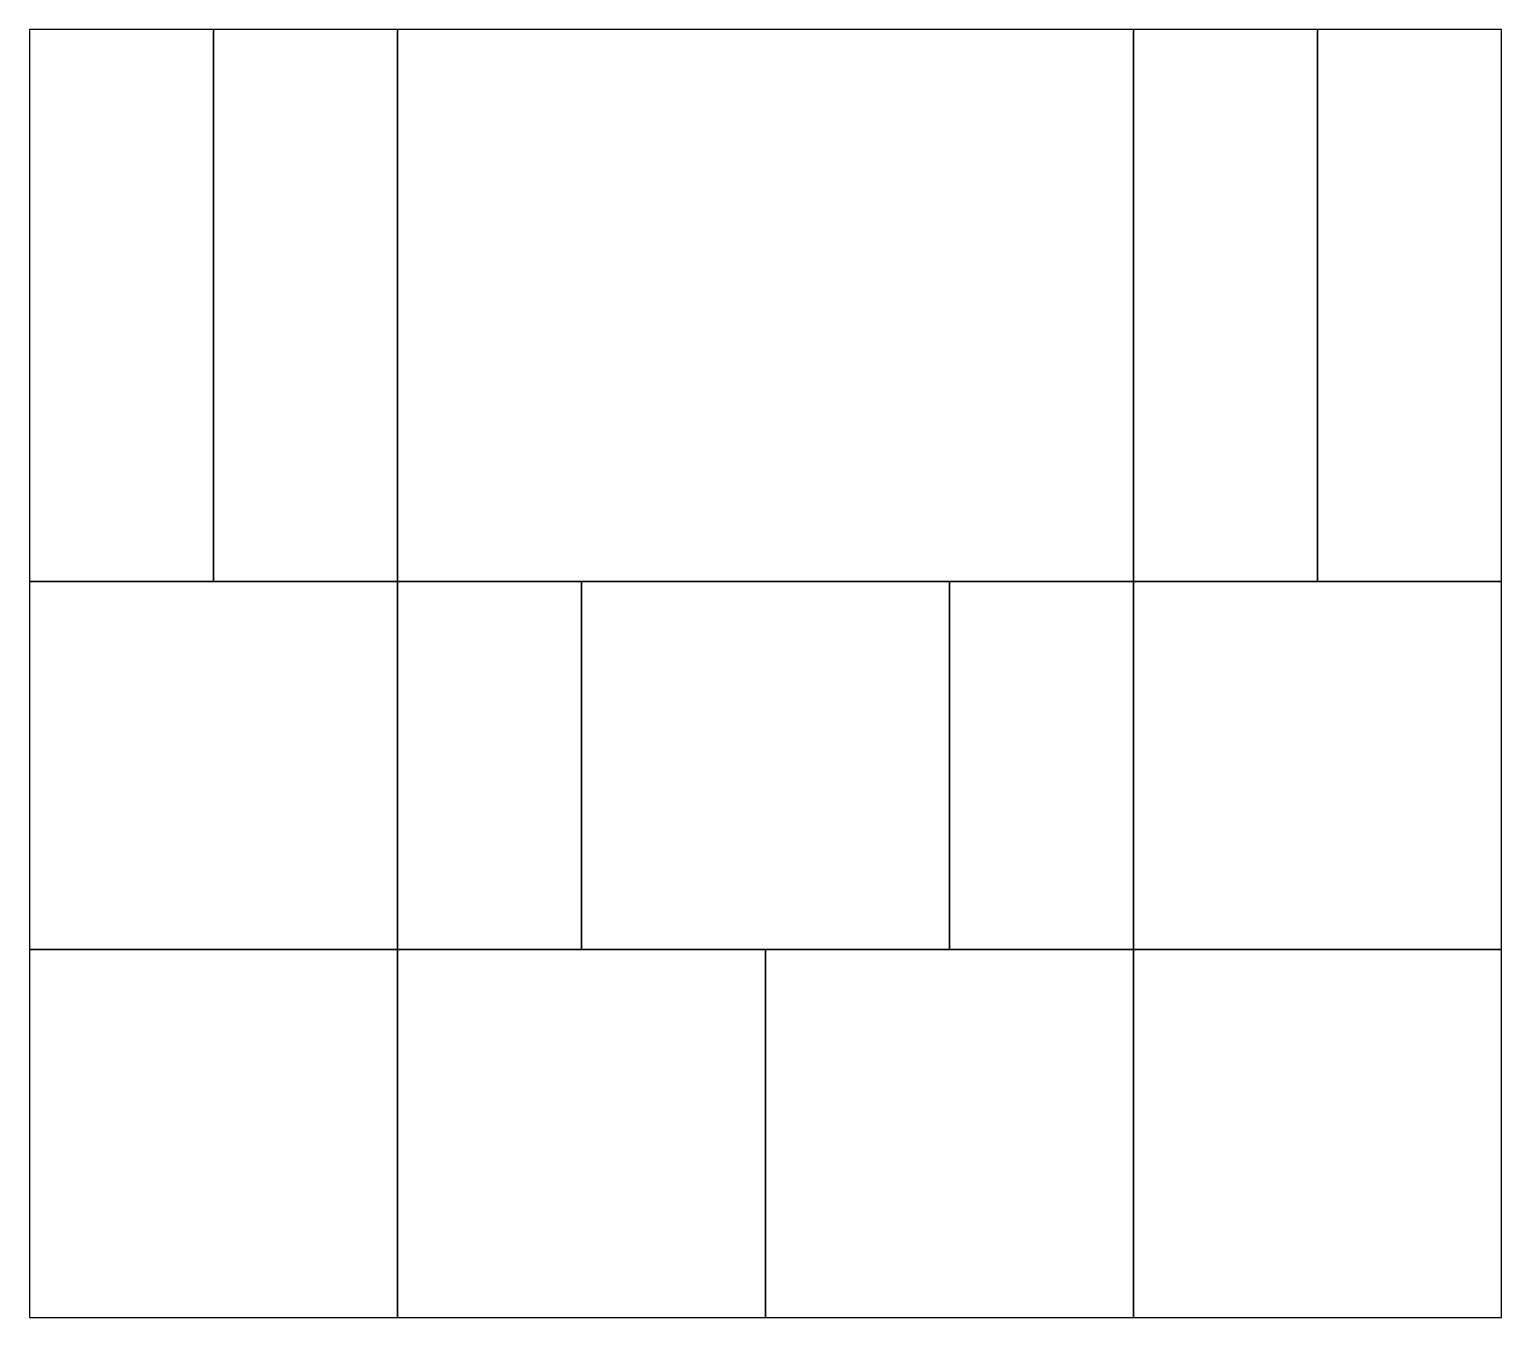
# Model space of a CAD drawing. Header units: inches. Extents: x 0 to 16000, y 0 to 14000.
import ezdxf

# ---------------------------------------------------------------- set-up
doc = ezdxf.new("R2010")
doc.units = ezdxf.units.IN
for name, color, linetype in [('A-AREA', 8, 'Continuous'), ('A-DOOR', 30, 'Continuous'), ('A-GLAZ', 140, 'Continuous'), ('A-WALL', 7, 'Continuous')]:
    doc.layers.add(name, color=color, linetype=linetype)

msp = doc.modelspace()

# ---------------------------------------------------------------- linework, layer by layer
at = {"layer": 'A-AREA'}
for points in [[(0, 8000), (2000, 8000), (2000, 14000), (0, 14000), (0, 8000)], [(2000, 8000), (4000, 8000), (4000, 14000), (2000, 14000), (2000, 8000)], [(4000, 8000), (12000, 8000), (12000, 14000), (4000, 14000), (4000, 8000)], [(12000, 8000), (14000, 8000), (14000, 14000), (12000, 14000), (12000, 8000)], [(14000, 8000), (16000, 8000), (16000, 14000), (14000, 14000), (14000, 8000)], [(0, 4000), (4000, 4000), (4000, 8000), (0, 8000), (0, 4000)], [(4000, 4000), (6000, 4000), (6000, 8000), (4000, 8000), (4000, 4000)], [(6000, 4000), (10000, 4000), (10000, 8000), (6000, 8000), (6000, 4000)], [(10000, 4000), (12000, 4000), (12000, 8000), (10000, 8000), (10000, 4000)], [(12000, 4000), (16000, 4000), (16000, 8000), (12000, 8000), (12000, 4000)], [(0, 0), (4000, 0), (4000, 4000), (0, 4000), (0, 0)], [(4000, 0), (8000, 0), (8000, 4000), (4000, 4000), (4000, 0)], [(8000, 0), (12000, 0), (12000, 4000), (8000, 4000), (8000, 0)], [(12000, 0), (16000, 0), (16000, 4000), (12000, 4000), (12000, 0)]]:
    msp.add_lwpolyline(points, close=True, dxfattribs=at)
at = {"layer": 'A-DOOR'}
for p, q in [((7810, 8000), (6590, 8000)), ((13792.5, 8000), (14607.5, 8000)), ((0, 6820), (0, 4380)), ((12000, 5065), (12000, 6135)), ((6590, 4000), (7810, 4000)), ((11392.5, 4000), (12207.5, 4000)), ((4000, 2342.5), (4000, 3257.5)), ((7085, 0), (8915, 0))]:
    msp.add_line(p, q, dxfattribs=at)
at = {"layer": 'A-GLAZ'}
for p, q in [((4300, 14000), (2100, 14000)), ((13700, 14000), (11900, 14000)), ((16000, 9050), (16000, 10550)), ((16000, 2950), (16000, 5450)), ((2200, 0), (4200, 0)), ((11800, 0), (13800, 0))]:
    msp.add_line(p, q, dxfattribs=at)
at = {"layer": 'A-WALL'}
for p, q in [((16000, 14000), (0, 14000)), ((0, 14000), (0, 0)), ((2000, 8000), (2000, 14000)), ((4000, 0), (4000, 14000)), ((12000, 0), (12000, 14000)), ((14000, 8000), (14000, 14000)), ((16000, 0), (16000, 14000)), ((0, 8000), (6000, 8000)), ((10000, 8000), (6000, 8000)), ((6000, 8000), (6000, 4000)), ((10000, 4000), (10000, 8000)), ((10000, 8000), (16000, 8000)), ((0, 4000), (6000, 4000)), ((6000, 4000), (10000, 4000)), ((10000, 4000), (16000, 4000)), ((0, 0), (16000, 0))]:
    msp.add_line(p, q, dxfattribs=at)

doc.saveas('drawing.dxf')
